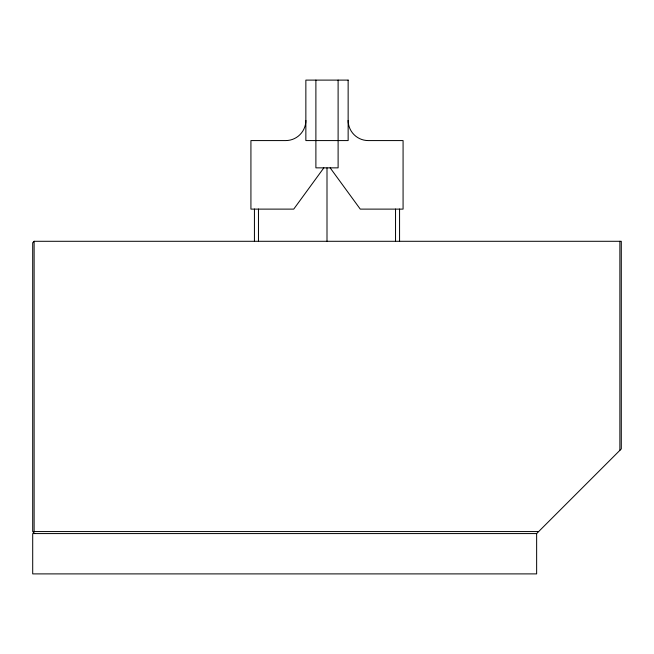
<?xml version="1.0" encoding="UTF-8"?>
<svg xmlns="http://www.w3.org/2000/svg" width="654" height="654" viewBox="0 0 654 654"><rect width="100%" height="100%" fill="white"/><g stroke="black" fill="none" stroke-linecap="round" stroke-linejoin="round"><path stroke-width="0.98" d="M323.844 167.857L293.728 209.117L250.923 209.117L250.923 140.577L285.7 140.577A20.16 20.16 0 0 0 305.859 120.426M536.64 533.574L536.64 573.893L32.7 573.893L32.7 533.574L536.64 533.574L621.3 448.914L621.3 241.293L34.122 241.293L32.7 242.716L32.7 531.563L34.719 533.574M33.411 532.274L34.122 531.563L538.651 531.563M330.156 167.857L360.272 209.117L403.077 209.117L403.077 140.577L368.3 140.577A20.16 20.16 0 0 1 348.141 120.426M619.878 241.293L619.878 450.336M399.569 209.043L399.569 241.293M395.539 209.043L395.539 241.293M338.11 80.107L338.11 167.857L315.89 167.857L315.89 80.107M327 167.931L327 241.293M258.461 209.043L258.461 241.293M254.431 209.043L254.431 241.293M34.122 241.293L34.122 531.563M348.141 80.107L305.859 80.107L305.859 140.577L348.141 140.577L348.141 80.107"/></g></svg>
